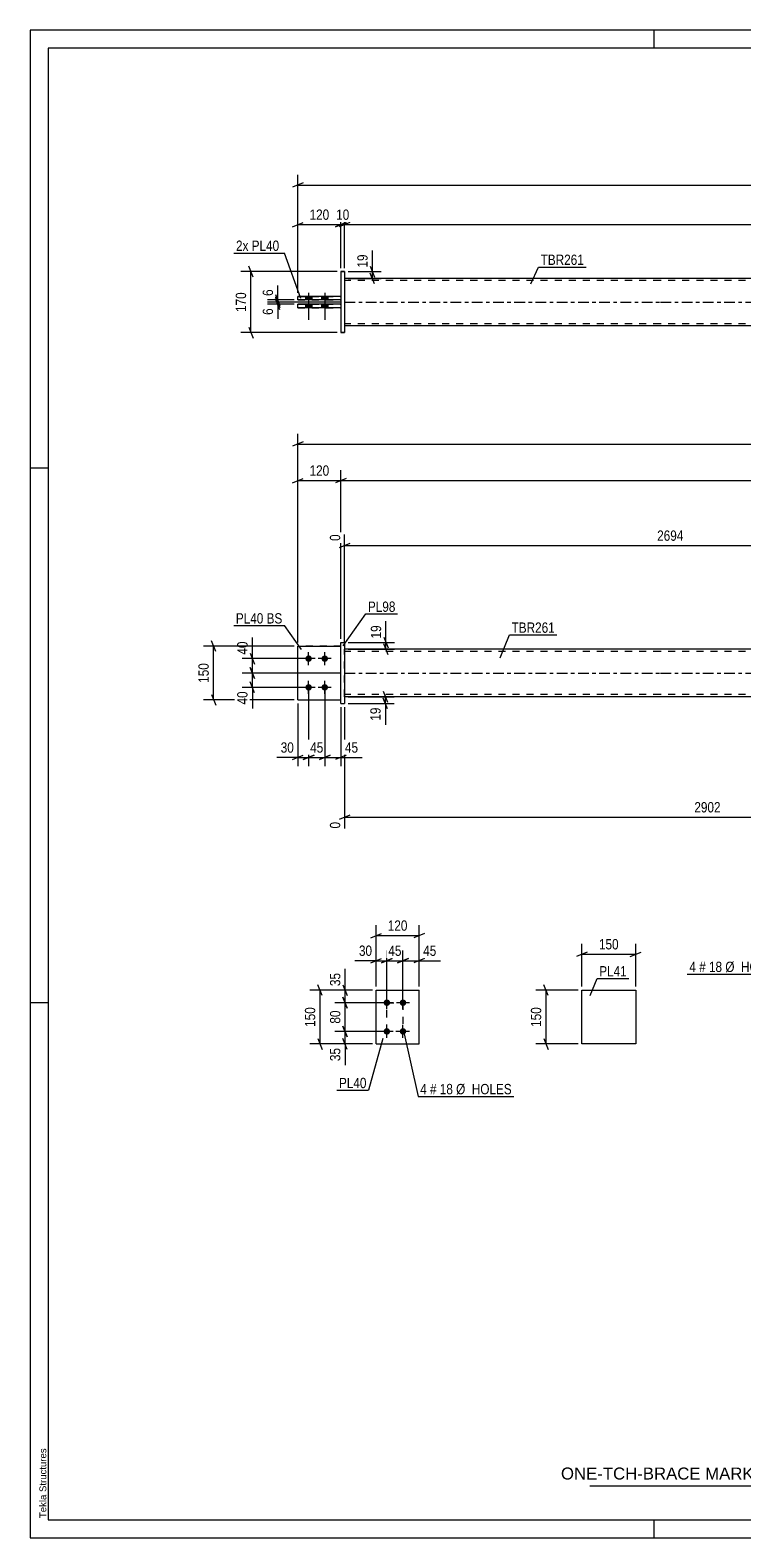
# Model space of a CAD drawing. Header units: millimetres. Extents: x 0 to 594, y 0 to 420.
# Drawn here: x 0 to 199, y 0 to 420 of the extents above; entities that cross this region are included whole.
import ezdxf

# ---------------------------------------------------------------- set-up
doc = ezdxf.new("R2010")
doc.units = ezdxf.units.MM
doc.linetypes.add('DXK_LINE_DOT2', pattern=[3.9198, 1.9599, -1.9599])
doc.linetypes.add('DXK_LINE_DOT3', pattern=[5.9187, 2.979, -0.9799, 0.9799, -0.9799])
doc.styles.add('Arial', font='ARIAL.TTF', dxfattribs={"height": 0.2})
doc.styles.add('Arial Narrow', font='ARIALN.TTF', dxfattribs={"height": 0.2})

# ---------------------------------------------------------------- blocks, each defined once
blk = doc.blocks.new('Unknown-580875009-1129')
at = {"color": 5, "linetype": 'Continuous'}
for p, q in [((594, 420), (0, 420)), ((0, 420), (0, 0)), ((174, 415), (174, 420)), ((589, 415), (5, 415)), ((5, 415), (5, 5)), ((5, 298), (0, 298)), ((5, 149), (0, 149)), ((5, 5), (589, 5)), ((174, 0), (174, 5)), ((0, 0), (594, 0))]:
    blk.add_line(p, q, dxfattribs=at)
at = {"color": 174, "linetype": 'Continuous', "style": 'Arial'}
blk.add_text('Tekla Structures', height=1.9102, rotation=90, dxfattribs=at).set_placement((4.5, 5.5))
blk = doc.blocks.new('Part-580875009-1555 - 1539')
at = {"color": 2, "linetype": 'Continuous'}
for p, q in [((96.45, 137.58), (96.45, 152.58)), ((96.45, 152.58), (108.45, 152.58)), ((108.45, 137.58), (108.45, 152.58)), ((96.45, 137.58), (96.45, 137.58)), ((96.45, 137.58), (108.45, 137.58)), ((108.45, 137.58), (108.45, 137.58))]:
    blk.add_line(p, q, dxfattribs=at)
at = {"color": 7, "linetype": 'DXK_LINE_DOT2'}
for p, q in [((96.45, 152.58), (108.45, 152.58)), ((96.45, 137.58), (96.45, 137.58)), ((96.45, 137.58), (108.45, 137.58)), ((108.45, 137.58), (108.45, 137.58))]:
    blk.add_line(p, q, dxfattribs=at)
blk = doc.blocks.new('Bolt-580875009-1560 - 1539')
at = {"linetype": 'Continuous'}
for points in [[(99.45, 148.18), (99.26, 148.2), (99.09, 148.26), (98.92, 148.35), (98.78, 148.48), (98.67, 148.63), (98.6, 148.8), (98.56, 148.98), (98.56, 149.17), (98.6, 149.36), (98.67, 149.53), (98.78, 149.68), (98.92, 149.81), (99.09, 149.9), (99.26, 149.96), (99.45, 149.98), (99.64, 149.96), (99.82, 149.9), (99.98, 149.81), (100.12, 149.68), (100.23, 149.53), (100.31, 149.36), (100.35, 149.17), (100.35, 148.98), (100.31, 148.8), (100.23, 148.63), (100.12, 148.48), (99.98, 148.35), (99.82, 148.26), (99.64, 148.2)], [(103.95, 148.18), (103.76, 148.2), (103.59, 148.26), (103.42, 148.35), (103.28, 148.48), (103.17, 148.63), (103.1, 148.8), (103.06, 148.98), (103.06, 149.17), (103.1, 149.36), (103.17, 149.53), (103.28, 149.68), (103.42, 149.81), (103.59, 149.9), (103.76, 149.96), (103.95, 149.98), (104.14, 149.96), (104.32, 149.9), (104.48, 149.81), (104.62, 149.68), (104.73, 149.53), (104.81, 149.36), (104.85, 149.17), (104.85, 148.98), (104.81, 148.8), (104.73, 148.63), (104.62, 148.48), (104.48, 148.35), (104.32, 148.26), (104.14, 148.2)], [(99.45, 140.18), (99.26, 140.2), (99.09, 140.26), (98.92, 140.35), (98.78, 140.48), (98.67, 140.63), (98.6, 140.8), (98.56, 140.98), (98.56, 141.17), (98.6, 141.36), (98.67, 141.53), (98.78, 141.68), (98.92, 141.81), (99.09, 141.9), (99.26, 141.96), (99.45, 141.98), (99.64, 141.96), (99.82, 141.9), (99.98, 141.81), (100.12, 141.68), (100.23, 141.53), (100.31, 141.36), (100.35, 141.17), (100.35, 140.98), (100.31, 140.8), (100.23, 140.63), (100.12, 140.48), (99.98, 140.35), (99.82, 140.26), (99.64, 140.2)], [(103.95, 140.18), (103.76, 140.2), (103.59, 140.26), (103.42, 140.35), (103.28, 140.48), (103.17, 140.63), (103.1, 140.8), (103.06, 140.98), (103.06, 141.17), (103.1, 141.36), (103.17, 141.53), (103.28, 141.68), (103.42, 141.81), (103.59, 141.9), (103.76, 141.96), (103.95, 141.98), (104.14, 141.96), (104.32, 141.9), (104.48, 141.81), (104.62, 141.68), (104.73, 141.53), (104.81, 141.36), (104.85, 141.17), (104.85, 140.98), (104.81, 140.8), (104.73, 140.63), (104.62, 140.48), (104.48, 140.35), (104.32, 140.26), (104.14, 140.2)]]:
    blk.add_hatch(color=1, dxfattribs=at).paths.add_polyline_path(points)
at = {"color": 1, "linetype": 'Continuous'}
for p, q in [((101.25, 149.08), (97.65, 149.08)), ((99.45, 147.28), (99.45, 150.88)), ((105.75, 149.08), (102.15, 149.08)), ((103.95, 147.28), (103.95, 150.88)), ((99.45, 139.28), (99.45, 142.88)), ((103.95, 139.28), (103.95, 142.88)), ((101.25, 141.08), (97.65, 141.08)), ((105.75, 141.08), (102.15, 141.08))]:
    blk.add_line(p, q, dxfattribs=at)
blk = doc.blocks.new('Part-580875009-1928 - 1901')
at = {"color": 2, "linetype": 'Continuous'}
for p, q in [((74.64, 233.42), (74.64, 248.42)), ((74.64, 248.42), (86.64, 248.42)), ((74.64, 233.42), (74.64, 233.42)), ((74.64, 233.42), (86.64, 233.42))]:
    blk.add_line(p, q, dxfattribs=at)
at = {"color": 7, "linetype": 'DXK_LINE_DOT2'}
for p, q in [((86.64, 248.42), (74.64, 248.42)), ((86.64, 233.42), (86.64, 248.42)), ((74.64, 233.42), (86.64, 233.42)), ((86.64, 233.42), (86.64, 233.42))]:
    blk.add_line(p, q, dxfattribs=at)
blk = doc.blocks.new('Part-580875009-1912 - 1901')
at = {"linetype": 'Continuous'}
blk.add_hatch(color=2, dxfattribs=at).paths.add_polyline_path([(473.14, 234.32), (472.34, 235.72), (473.94, 235.72)])
at = {"color": 2, "linetype": 'Continuous'}
for p, q in [((175.64, 247.52), (87.64, 247.52)), ((415.04, 247.52), (175.74, 247.52)), ((503.14, 247.52), (415.14, 247.52)), ((473.14, 234.32), (472.34, 235.72)), ((472.34, 235.72), (473.94, 235.72)), ((473.94, 235.72), (473.14, 234.32)), ((175.64, 234.32), (87.64, 234.32)), ((415.04, 234.32), (175.74, 234.32)), ((503.14, 234.32), (415.14, 234.32))]:
    blk.add_line(p, q, dxfattribs=at)
at = {"color": 7, "linetype": 'DXK_LINE_DOT2'}
for p, q in [((87.64, 234.32), (87.64, 247.52)), ((175.64, 246.92), (87.64, 246.92)), ((415.04, 246.92), (175.74, 246.92)), ((273.69, 247.52), (273.69, 246.92)), ((301.59, 247.52), (301.59, 246.92)), ((503.14, 246.92), (415.14, 246.92)), ((503.14, 247.52), (503.14, 234.32)), ((175.64, 234.92), (87.64, 234.92)), ((415.04, 234.92), (175.74, 234.92)), ((289.2, 234.32), (289.2, 234.92)), ((317.09, 234.32), (317.09, 234.92)), ((503.14, 234.92), (415.14, 234.92))]:
    blk.add_line(p, q, dxfattribs=at)
at = {"color": 7, "linetype": 'DXK_LINE_DOT3'}
for p, q in [((87.64, 240.92), (175.64, 240.92)), ((175.74, 240.92), (415.04, 240.92)), ((415.14, 240.92), (503.14, 240.92))]:
    blk.add_line(p, q, dxfattribs=at)
at = {"color": 2, "linetype": 'Continuous'}
blk.add_circle((473.14, 235.22), 1, dxfattribs=at)
blk = doc.blocks.new('Part-580875009-1933 - 1901')
at = {"color": 7, "linetype": 'DXK_LINE_DOT2'}
for p, q in [((74.64, 233.42), (74.64, 248.42)), ((74.64, 248.42), (86.64, 248.42)), ((86.64, 248.42), (74.64, 248.42)), ((86.64, 233.42), (86.64, 248.42)), ((74.64, 233.42), (74.64, 233.42)), ((74.64, 233.42), (86.64, 233.42)), ((74.64, 233.42), (86.64, 233.42)), ((86.64, 233.42), (86.64, 233.42))]:
    blk.add_line(p, q, dxfattribs=at)
blk = doc.blocks.new('Part-580875009-1938 - 1901')
at = {"color": 2, "linetype": 'Continuous'}
for p, q in [((86.64, 249.42), (87.64, 249.42)), ((86.64, 232.42), (86.64, 249.42)), ((87.64, 249.42), (87.64, 249.42)), ((87.64, 249.42), (87.64, 232.42)), ((86.64, 232.42), (87.64, 232.42))]:
    blk.add_line(p, q, dxfattribs=at)
at = {"color": 7, "linetype": 'DXK_LINE_DOT2'}
for p, q in [((86.64, 249.42), (87.64, 249.42)), ((86.64, 232.42), (87.64, 232.42))]:
    blk.add_line(p, q, dxfattribs=at)
blk = doc.blocks.new('Bolt-580875009-1945 - 1901')
at = {"linetype": 'Continuous'}
for points in [[(77.64, 245.82), (77.83, 245.8), (78.01, 245.74), (78.17, 245.65), (78.31, 245.52), (78.42, 245.37), (78.5, 245.2), (78.54, 245.01), (78.54, 244.82), (78.5, 244.64), (78.42, 244.47), (78.31, 244.32), (78.17, 244.19), (78.01, 244.1), (77.83, 244.04), (77.64, 244.02), (77.46, 244.04), (77.28, 244.1), (77.12, 244.19), (76.98, 244.32), (76.86, 244.47), (76.79, 244.64), (76.75, 244.82), (76.75, 245.01), (76.79, 245.2), (76.86, 245.37), (76.98, 245.52), (77.12, 245.65), (77.28, 245.74), (77.46, 245.8)], [(82.14, 245.82), (82.33, 245.8), (82.51, 245.74), (82.67, 245.65), (82.81, 245.52), (82.92, 245.37), (83, 245.2), (83.04, 245.01), (83.04, 244.82), (83, 244.64), (82.92, 244.47), (82.81, 244.32), (82.67, 244.19), (82.51, 244.1), (82.33, 244.04), (82.14, 244.02), (81.96, 244.04), (81.78, 244.1), (81.62, 244.19), (81.48, 244.32), (81.36, 244.47), (81.29, 244.64), (81.25, 244.82), (81.25, 245.01), (81.29, 245.2), (81.36, 245.37), (81.48, 245.52), (81.62, 245.65), (81.78, 245.74), (81.96, 245.8)], [(77.64, 237.82), (77.83, 237.8), (78.01, 237.74), (78.17, 237.65), (78.31, 237.52), (78.42, 237.37), (78.5, 237.2), (78.54, 237.01), (78.54, 236.82), (78.5, 236.64), (78.42, 236.47), (78.31, 236.32), (78.17, 236.19), (78.01, 236.1), (77.83, 236.04), (77.64, 236.02), (77.46, 236.04), (77.28, 236.1), (77.12, 236.19), (76.98, 236.32), (76.86, 236.47), (76.79, 236.64), (76.75, 236.82), (76.75, 237.01), (76.79, 237.2), (76.86, 237.37), (76.98, 237.52), (77.12, 237.65), (77.28, 237.74), (77.46, 237.8)], [(82.14, 237.82), (82.33, 237.8), (82.51, 237.74), (82.67, 237.65), (82.81, 237.52), (82.92, 237.37), (83, 237.2), (83.04, 237.01), (83.04, 236.82), (83, 236.64), (82.92, 236.47), (82.81, 236.32), (82.67, 236.19), (82.51, 236.1), (82.33, 236.04), (82.14, 236.02), (81.96, 236.04), (81.78, 236.1), (81.62, 236.19), (81.48, 236.32), (81.36, 236.47), (81.29, 236.64), (81.25, 236.82), (81.25, 237.01), (81.29, 237.2), (81.36, 237.37), (81.48, 237.52), (81.62, 237.65), (81.78, 237.74), (81.96, 237.8)]]:
    blk.add_hatch(color=1, dxfattribs=at).paths.add_polyline_path(points)
at = {"color": 1, "linetype": 'Continuous'}
for p, q in [((79.44, 244.92), (75.84, 244.92)), ((77.64, 243.12), (77.64, 246.72)), ((83.94, 244.92), (80.34, 244.92)), ((82.14, 243.12), (82.14, 246.72)), ((79.44, 236.92), (75.84, 236.92)), ((77.64, 235.12), (77.64, 238.72)), ((83.94, 236.92), (80.34, 236.92)), ((82.14, 235.12), (82.14, 238.72))]:
    blk.add_line(p, q, dxfattribs=at)
blk = doc.blocks.new('Part-580875009-2347 - 2328')
at = {"color": 2, "linetype": 'Continuous'}
for p, q in [((74.64, 342.63), (74.64, 343.63)), ((86.64, 343.63), (74.64, 343.63)), ((74.64, 342.63), (74.64, 342.63)), ((86.64, 342.63), (74.64, 342.63))]:
    blk.add_line(p, q, dxfattribs=at)
at = {"color": 7, "linetype": 'DXK_LINE_DOT2'}
for p, q in [((74.64, 343.63), (86.64, 343.63)), ((74.64, 342.63), (86.64, 342.63)), ((86.64, 343.63), (86.64, 342.63))]:
    blk.add_line(p, q, dxfattribs=at)
blk = doc.blocks.new('Bolt-580875009-2331 - 2328')
at = {"linetype": 'Continuous'}
for points in [[(76.74, 344.83), (78.54, 344.83), (78.54, 345.83), (76.74, 345.83)], [(76.74, 344.83), (78.54, 344.83), (78.54, 345.83), (76.74, 345.83)], [(81.24, 344.83), (83.04, 344.83), (83.04, 345.83), (81.24, 345.83)], [(81.24, 344.83), (83.04, 344.83), (83.04, 345.83), (81.24, 345.83)], [(76.74, 342.63), (78.54, 342.63), (78.54, 343.63), (76.74, 343.63)], [(76.74, 342.63), (78.54, 342.63), (78.54, 343.63), (76.74, 343.63)], [(81.24, 342.63), (83.04, 342.63), (83.04, 343.63), (81.24, 343.63)], [(81.24, 342.63), (83.04, 342.63), (83.04, 343.63), (81.24, 343.63)]]:
    blk.add_hatch(color=1, dxfattribs=at).paths.add_polyline_path(points)
at = {"color": 1, "linetype": 'Continuous'}
for p, q in [((76.74, 345.83), (76.74, 344.83)), ((76.74, 345.83), (76.74, 344.83)), ((77.64, 346.83), (77.64, 339.33)), ((77.64, 346.83), (77.64, 339.33)), ((78.54, 345.83), (78.54, 344.83)), ((78.54, 345.83), (78.54, 344.83)), ((81.24, 345.83), (81.24, 344.83)), ((81.24, 345.83), (81.24, 344.83)), ((82.14, 346.83), (82.14, 339.33)), ((82.14, 346.83), (82.14, 339.33)), ((83.04, 345.83), (83.04, 344.83)), ((83.04, 345.83), (83.04, 344.83)), ((76.74, 343.63), (76.74, 342.63)), ((76.74, 343.63), (76.74, 342.63)), ((78.54, 343.63), (78.54, 342.63)), ((78.54, 343.63), (78.54, 342.63)), ((81.24, 343.63), (81.24, 342.63)), ((81.24, 343.63), (81.24, 342.63)), ((83.04, 343.63), (83.04, 342.63)), ((83.04, 343.63), (83.04, 342.63))]:
    blk.add_line(p, q, dxfattribs=at)
blk = doc.blocks.new('Part-580875009-2337 - 2328')
at = {"color": 2, "linetype": 'Continuous'}
for p, q in [((86.64, 352.73), (87.64, 352.73)), ((86.64, 352.73), (86.64, 335.73)), ((87.64, 352.73), (87.64, 352.73)), ((87.64, 352.73), (87.64, 335.73)), ((87.64, 335.73), (86.64, 335.73)), ((86.64, 335.73), (86.64, 335.73))]:
    blk.add_line(p, q, dxfattribs=at)
at = {"color": 7, "linetype": 'DXK_LINE_DOT2'}
for p, q in [((87.64, 352.73), (86.64, 352.73)), ((87.64, 352.73), (87.64, 352.73)), ((86.64, 335.73), (87.64, 335.73))]:
    blk.add_line(p, q, dxfattribs=at)
blk = doc.blocks.new('Part-580875009-2342 - 2328')
at = {"color": 2, "linetype": 'Continuous'}
for p, q in [((74.64, 344.83), (74.64, 345.83)), ((86.64, 345.83), (74.64, 345.83)), ((74.64, 344.83), (74.64, 344.83)), ((86.64, 344.83), (74.64, 344.83))]:
    blk.add_line(p, q, dxfattribs=at)
at = {"color": 7, "linetype": 'DXK_LINE_DOT2'}
for p, q in [((74.64, 345.83), (74.64, 345.83)), ((74.64, 345.83), (86.64, 345.83)), ((74.64, 344.83), (86.64, 344.83)), ((86.64, 345.83), (86.64, 344.83))]:
    blk.add_line(p, q, dxfattribs=at)
blk = doc.blocks.new('Part-580875009-2367 - 2328')
at = {"linetype": 'Continuous'}
blk.add_hatch(color=2, dxfattribs=at).paths.add_polyline_path([(473.14, 344.23), (472.34, 345.63), (473.94, 345.63)])
at = {"color": 2, "linetype": 'Continuous'}
for p, q in [((175.64, 350.83), (87.64, 350.83)), ((415.04, 350.83), (175.74, 350.83)), ((503.14, 350.83), (415.14, 350.83)), ((273.69, 344.93), (301.59, 344.93)), ((273.69, 344.93), (273.69, 344.83)), ((289.2, 344.93), (289.2, 344.83)), ((301.59, 344.93), (301.59, 343.53)), ((473.14, 344.23), (472.34, 345.63)), ((472.34, 345.63), (473.94, 345.63)), ((473.94, 345.63), (473.14, 344.23)), ((273.69, 343.63), (273.69, 343.53)), ((273.69, 343.53), (273.69, 343.53)), ((301.59, 343.53), (273.69, 343.53)), ((289.2, 343.53), (289.2, 343.63)), ((175.64, 337.63), (87.64, 337.63)), ((415.04, 337.63), (175.74, 337.63)), ((503.14, 337.63), (415.14, 337.63))]:
    blk.add_line(p, q, dxfattribs=at)
at = {"color": 7, "linetype": 'DXK_LINE_DOT2'}
for p, q in [((87.64, 350.83), (87.64, 337.63)), ((175.64, 350.23), (87.64, 350.23)), ((415.04, 350.23), (175.74, 350.23)), ((503.14, 350.23), (415.14, 350.23)), ((503.14, 337.63), (503.14, 350.83)), ((301.59, 344.93), (273.69, 344.93)), ((273.69, 343.53), (273.69, 344.83)), ((289.2, 344.93), (289.2, 344.93)), ((289.2, 344.93), (289.2, 344.93)), ((289.2, 344.93), (317.09, 344.93)), ((289.2, 344.93), (317.09, 344.93)), ((289.2, 344.83), (289.2, 343.53)), ((317.09, 344.93), (317.09, 343.53)), ((273.69, 343.53), (301.59, 343.53)), ((317.09, 343.53), (289.2, 343.53)), ((289.2, 343.53), (289.2, 343.53)), ((289.2, 343.53), (317.09, 343.53)), ((175.64, 338.23), (87.64, 338.23)), ((415.04, 338.23), (175.74, 338.23)), ((503.14, 338.23), (415.14, 338.23))]:
    blk.add_line(p, q, dxfattribs=at)
at = {"color": 7, "linetype": 'DXK_LINE_DOT3'}
for p, q in [((87.64, 344.23), (175.64, 344.23)), ((175.74, 344.23), (415.04, 344.23)), ((415.14, 344.23), (503.14, 344.23))]:
    blk.add_line(p, q, dxfattribs=at)
at = {"color": 2, "linetype": 'Continuous'}
blk.add_circle((473.14, 345.13), 1, dxfattribs=at)
blk = doc.blocks.new('Part-580875009-1515 - 1499')
at = {"color": 2, "linetype": 'Continuous'}
for p, q in [((153.82, 152.58), (168.82, 152.58)), ((153.82, 137.58), (153.82, 152.58)), ((168.82, 152.58), (168.82, 137.58)), ((168.82, 137.58), (153.82, 137.58))]:
    blk.add_line(p, q, dxfattribs=at)
blk = doc.blocks.new('Rectangle-580875009-1669 - 1539')
at = {"color": 1, "linetype": 'DXK_LINE_DOT2'}
blk.add_lwpolyline([(99.45, 149.08), (103.95, 149.08), (103.95, 141.08), (99.45, 141.08), (99.45, 149.08)], close=True, dxfattribs=at)
blk = doc.blocks.new('StraightDimension-580875009-1579 - 1539')
at = {"color": 7, "linetype": 'Continuous'}
for p, q in [((94.95, 160.18), (97.95, 161.38)), ((96.45, 153.58), (96.45, 163.63)), ((96.45, 160.78), (99.45, 160.78)), ((100.95, 161.38), (97.95, 160.18)), ((99.45, 150.08), (99.45, 163.63))]:
    blk.add_line(p, q, dxfattribs=at)
at = {"color": 0}
blk.add_wipeout([(95.93, 161.53), (95.93, 165.73), (91.07, 165.73), (91.07, 161.53)], dxfattribs=at)
at = {"color": 7, "linetype": 'Continuous'}
blk.add_line((96.45, 160.78), (90.55, 160.78), dxfattribs=at)
blk.add_line((96.45, 160.78), (90.55, 160.78), dxfattribs=at)
at = {"color": 3, "style": 'Arial Narrow'}
blk.add_text('30', height=2.863, dxfattribs=at).set_placement((91.67, 162.13))
blk = doc.blocks.new('StraightDimension-580875009-1656 - 1539')
at = {"color": 7, "linetype": 'Continuous'}
for p, q in [((95.45, 152.58), (84.97, 152.58)), ((87.22, 154.08), (88.42, 151.08)), ((87.82, 149.08), (87.82, 152.58)), ((98.45, 149.08), (84.97, 149.08)), ((88.42, 147.58), (87.22, 150.58))]:
    blk.add_line(p, q, dxfattribs=at)
at = {"color": 0}
blk.add_wipeout([(87.07, 157.96), (82.87, 157.96), (82.87, 153.1), (87.07, 153.1)], dxfattribs=at)
at = {"color": 7, "linetype": 'Continuous'}
blk.add_line((87.82, 152.58), (87.82, 158.48), dxfattribs=at)
blk.add_line((87.82, 152.58), (87.82, 158.48), dxfattribs=at)
at = {"color": 3, "style": 'Arial Narrow'}
blk.add_text('35', height=2.863, rotation=90.0002, dxfattribs=at).set_placement((86.47, 153.7))
blk = doc.blocks.new('StraightDimension-580875009-1592 - 1539')
at = {"color": 7, "linetype": 'Continuous'}
for p, q in [((97.95, 160.18), (100.95, 161.38)), ((99.45, 150.08), (99.45, 163.63)), ((99.45, 160.78), (103.95, 160.78)), ((105.45, 161.38), (102.45, 160.18)), ((103.95, 150.08), (103.95, 163.63))]:
    blk.add_line(p, q, dxfattribs=at)
at = {"color": 0}
blk.add_wipeout([(104.13, 161.53), (104.13, 165.73), (99.27, 165.73), (99.27, 161.53)], dxfattribs=at)
at = {"color": 3, "style": 'Arial Narrow'}
blk.add_text('45', height=2.863, dxfattribs=at).set_placement((99.87, 162.13))
blk = doc.blocks.new('StraightDimension-580875009-1562 - 1539')
at = {"color": 7, "linetype": 'Continuous'}
for p, q in [((94.95, 167.18), (97.95, 168.38)), ((96.45, 153.58), (96.45, 170.63)), ((109.95, 168.38), (106.95, 167.18)), ((108.45, 153.58), (108.45, 170.63)), ((96.45, 167.78), (108.45, 167.78))]:
    blk.add_line(p, q, dxfattribs=at)
at = {"color": 0}
blk.add_wipeout([(105.79, 168.53), (105.79, 172.73), (99.11, 172.73), (99.11, 168.53)], dxfattribs=at)
at = {"color": 3, "style": 'Arial Narrow'}
blk.add_text('120', height=2.863, dxfattribs=at).set_placement((99.71, 169.13))
blk = doc.blocks.new('StraightDimension-580875009-1602 - 1539')
at = {"color": 7, "linetype": 'Continuous'}
for p, q in [((102.45, 160.18), (105.45, 161.38)), ((103.95, 150.08), (103.95, 163.63)), ((103.95, 160.78), (108.45, 160.78)), ((109.95, 161.38), (106.95, 160.18)), ((108.45, 153.58), (108.45, 163.63))]:
    blk.add_line(p, q, dxfattribs=at)
at = {"color": 0}
blk.add_wipeout([(113.83, 161.53), (113.83, 165.73), (108.98, 165.73), (108.98, 161.53)], dxfattribs=at)
at = {"color": 7, "linetype": 'Continuous'}
blk.add_line((108.45, 160.78), (114.36, 160.78), dxfattribs=at)
blk.add_line((108.45, 160.78), (114.36, 160.78), dxfattribs=at)
at = {"color": 3, "style": 'Arial Narrow'}
blk.add_text('45', height=2.863, dxfattribs=at).set_placement((109.58, 162.13))
blk = doc.blocks.new('StraightDimension-580875009-1616 - 1539')
at = {"color": 7, "linetype": 'Continuous'}
for p, q in [((95.45, 152.58), (77.97, 152.58)), ((81.42, 151.08), (80.22, 154.08)), ((80.82, 137.58), (80.82, 152.58)), ((80.22, 139.08), (81.42, 136.08)), ((95.45, 137.58), (77.97, 137.58))]:
    blk.add_line(p, q, dxfattribs=at)
at = {"color": 0}
blk.add_wipeout([(80.07, 148.42), (75.87, 148.42), (75.87, 141.74), (80.07, 141.74)], dxfattribs=at)
at = {"color": 3, "style": 'Arial Narrow'}
blk.add_text('150', height=2.863, rotation=90.0002, dxfattribs=at).set_placement((79.47, 142.34))
blk = doc.blocks.new('StraightDimension-580875009-1633 - 1539')
at = {"color": 7, "linetype": 'Continuous'}
for p, q in [((98.45, 141.08), (84.97, 141.08)), ((87.22, 142.58), (88.42, 139.58)), ((88.42, 136.08), (87.22, 139.08)), ((87.82, 137.58), (87.82, 141.08)), ((95.45, 137.58), (84.97, 137.58))]:
    blk.add_line(p, q, dxfattribs=at)
at = {"color": 0}
blk.add_wipeout([(87.07, 137.05), (82.87, 137.05), (82.87, 132.2), (87.07, 132.2)], dxfattribs=at)
at = {"color": 7, "linetype": 'Continuous'}
blk.add_line((87.82, 137.58), (87.82, 131.67), dxfattribs=at)
blk.add_line((87.82, 137.58), (87.82, 131.67), dxfattribs=at)
at = {"color": 3, "style": 'Arial Narrow'}
blk.add_text('35', height=2.863, rotation=90.0002, dxfattribs=at).set_placement((86.47, 132.8))
blk = doc.blocks.new('StraightDimension-580875009-1646 - 1539')
at = {"color": 7, "linetype": 'Continuous'}
for p, q in [((98.45, 149.08), (84.97, 149.08)), ((87.22, 150.58), (88.42, 147.58)), ((87.82, 141.08), (87.82, 149.08)), ((98.45, 141.08), (84.97, 141.08)), ((88.42, 139.58), (87.22, 142.58))]:
    blk.add_line(p, q, dxfattribs=at)
at = {"color": 0}
blk.add_wipeout([(87.07, 147.51), (82.87, 147.51), (82.87, 142.65), (87.07, 142.65)], dxfattribs=at)
at = {"color": 3, "style": 'Arial Narrow'}
blk.add_text('80', height=2.863, rotation=90.0002, dxfattribs=at).set_placement((86.47, 143.25))
blk = doc.blocks.new('StraightDimension-580875009-1978 - 1901')
at = {"color": 7, "linetype": 'Continuous'}
for p, q in [((73.14, 293.93), (76.14, 295.13)), ((74.64, 249.42), (74.64, 297.38)), ((74.64, 294.53), (86.64, 294.53)), ((88.14, 295.13), (85.14, 293.93)), ((86.64, 250.42), (86.64, 297.38))]:
    blk.add_line(p, q, dxfattribs=at)
at = {"color": 0}
blk.add_wipeout([(83.99, 295.28), (83.99, 299.48), (77.3, 299.48), (77.3, 295.28)], dxfattribs=at)
at = {"color": 3, "style": 'Arial Narrow'}
blk.add_text('120', height=2.863, dxfattribs=at).set_placement((77.9, 295.88))
blk = doc.blocks.new('StraightDimension-580875009-2125 - 1901')
at = {"color": 7, "linetype": 'Continuous'}
for p, q in [((88.64, 249.42), (101.6, 249.42)), ((98.6, 250.92), (99.8, 247.92)), ((99.8, 246.02), (98.6, 249.02)), ((99.2, 247.52), (99.2, 249.42)), ((88.64, 247.52), (101.6, 247.52))]:
    blk.add_line(p, q, dxfattribs=at)
at = {"color": 0}
blk.add_wipeout([(98.45, 254.8), (94.25, 254.8), (94.25, 249.94), (98.45, 249.94)], dxfattribs=at)
at = {"color": 7, "linetype": 'Continuous'}
blk.add_line((99.2, 249.42), (99.2, 255.32), dxfattribs=at)
blk.add_line((99.2, 249.42), (99.2, 255.32), dxfattribs=at)
at = {"color": 3, "style": 'Arial Narrow'}
blk.add_text('19', height=2.863, rotation=90.0002, dxfattribs=at).set_placement((97.85, 250.54))
blk = doc.blocks.new('StraightDimension-580875009-2098 - 1901')
at = {"color": 7, "linetype": 'Continuous'}
for p, q in [((76.64, 244.92), (59.1, 244.92)), ((61.35, 246.42), (62.55, 243.42)), ((61.95, 240.92), (61.95, 244.92)), ((86.64, 240.92), (59.1, 240.92)), ((62.55, 239.42), (61.35, 242.42))]:
    blk.add_line(p, q, dxfattribs=at)
at = {"color": 0}
blk.add_wipeout([(61.2, 250.3), (57, 250.3), (57, 245.44), (61.2, 245.44)], dxfattribs=at)
at = {"color": 7, "linetype": 'Continuous'}
blk.add_line((61.95, 244.92), (61.95, 250.82), dxfattribs=at)
blk.add_line((61.95, 244.92), (61.95, 250.82), dxfattribs=at)
at = {"color": 3, "style": 'Arial Narrow'}
blk.add_text('40', height=2.863, rotation=90.0002, dxfattribs=at).set_placement((60.6, 246.04))
blk = doc.blocks.new('StraightDimension-580875009-1973 - 1901')
at = {"color": 7, "linetype": 'Continuous'}
for p, q in [((88.14, 295.13), (85.14, 293.93)), ((86.64, 250.42), (86.64, 297.38)), ((86.64, 294.53), (503.14, 294.53)), ((501.64, 293.93), (504.64, 295.13)), ((503.14, 249.42), (503.14, 297.38))]:
    blk.add_line(p, q, dxfattribs=at)
at = {"color": 0}
blk.add_wipeout([(299.15, 295.28), (299.15, 299.48), (290.64, 299.48), (290.64, 295.28)], dxfattribs=at)
at = {"color": 3, "style": 'Arial Narrow'}
blk.add_text('5739', height=2.863, dxfattribs=at).set_placement((291.24, 295.88))
blk = doc.blocks.new('StraightDimension-580875009-2041 - 1901')
at = {"color": 7, "linetype": 'Continuous'}
for p, q in [((73.64, 248.42), (48.29, 248.42)), ((51.74, 246.92), (50.54, 249.92)), ((51.14, 233.42), (51.14, 248.42)), ((73.64, 233.42), (48.29, 233.42)), ((50.54, 234.92), (51.74, 231.92))]:
    blk.add_line(p, q, dxfattribs=at)
at = {"color": 0}
blk.add_wipeout([(50.39, 244.26), (46.19, 244.26), (46.19, 237.58), (50.39, 237.58)], dxfattribs=at)
at = {"color": 3, "style": 'Arial Narrow'}
blk.add_text('150', height=2.863, rotation=90.0002, dxfattribs=at).set_placement((49.79, 238.18))
blk = doc.blocks.new('StraightDimension-580875009-2111 - 1901')
at = {"color": 7, "linetype": 'Continuous'}
for p, q in [((86.64, 240.92), (59.1, 240.92)), ((61.35, 242.42), (62.55, 239.42)), ((61.95, 236.92), (61.95, 240.92)), ((76.64, 236.92), (59.1, 236.92)), ((62.55, 235.42), (61.35, 238.42))]:
    blk.add_line(p, q, dxfattribs=at)
at = {"color": 0}
blk.add_wipeout([(61.2, 236.39), (57, 236.39), (57, 231.54), (61.2, 231.54)], dxfattribs=at)
at = {"color": 7, "linetype": 'Continuous'}
blk.add_line((61.95, 236.92), (61.95, 231.01), dxfattribs=at)
blk.add_line((61.95, 236.92), (61.95, 231.01), dxfattribs=at)
at = {"color": 3, "style": 'Arial Narrow'}
blk.add_text('40', height=2.863, rotation=90.0002, dxfattribs=at).set_placement((60.6, 232.14))
blk = doc.blocks.new('StraightDimension-580875009-2134 - 1901')
at = {"color": 7, "linetype": 'Continuous'}
for p, q in [((98.45, 235.82), (99.65, 232.82)), ((88.64, 234.32), (101.45, 234.32)), ((88.64, 232.42), (101.45, 232.42)), ((99.65, 230.92), (98.45, 233.92)), ((99.05, 232.42), (99.05, 234.32))]:
    blk.add_line(p, q, dxfattribs=at)
at = {"color": 0}
blk.add_wipeout([(98.3, 231.89), (94.1, 231.89), (94.1, 227.04), (98.3, 227.04)], dxfattribs=at)
at = {"color": 7, "linetype": 'Continuous'}
blk.add_line((99.05, 232.42), (99.05, 226.51), dxfattribs=at)
blk.add_line((99.05, 232.42), (99.05, 226.51), dxfattribs=at)
at = {"color": 3, "style": 'Arial Narrow'}
blk.add_text('19', height=2.863, rotation=90.0002, dxfattribs=at).set_placement((97.7, 227.64))
blk = doc.blocks.new('StraightDimension-580875009-2143 - 1901')
at = {"color": 7, "linetype": 'Continuous'}
for p, q in [((87.64, 231.42), (87.64, 197.61)), ((290.03, 233.32), (290.03, 192.13)), ((89.14, 201.34), (86.14, 200.14)), ((87.64, 200.74), (290.03, 200.74)), ((288.53, 200.14), (291.53, 201.34))]:
    blk.add_line(p, q, dxfattribs=at)
at = {"color": 0}
blk.add_wipeout([(193.09, 201.49), (193.09, 205.69), (184.58, 205.69), (184.58, 201.49)], dxfattribs=at)
at = {"color": 0, "linetype": 'Continuous'}
for points in [[(87.04, 200.04), (82.84, 200.04), (82.84, 197.01), (87.04, 197.01)], [(289.43, 200.04), (285.23, 200.04), (285.23, 191.53), (289.43, 191.53)]]:
    blk.add_wipeout(points, dxfattribs=at)
at = {"color": 3, "style": 'Arial Narrow'}
blk.add_text('2902', height=2.863, dxfattribs=at).set_placement((185.18, 202.09))
at = {"color": 3, "linetype": 'Continuous', "style": 'Arial Narrow'}
for s, height, p in [('0', 2.86, (86.44, 197.61)), ('2902', 2.863, (288.83, 192.13))]:
    blk.add_text(s, height=height, rotation=90.0002, dxfattribs=at).set_placement(p)
blk = doc.blocks.new('StraightDimension-580875009-2196 - 1901')
at = {"color": 7, "linetype": 'Continuous'}
for p, q in [((77.64, 235.92), (77.64, 214.99)), ((74.64, 232.42), (74.64, 214.99)), ((73.14, 216.79), (76.14, 217.99)), ((74.64, 217.39), (77.64, 217.39)), ((79.14, 217.99), (76.14, 216.79))]:
    blk.add_line(p, q, dxfattribs=at)
at = {"color": 0}
blk.add_wipeout([(74.12, 218.14), (74.12, 222.34), (69.26, 222.34), (69.26, 218.14)], dxfattribs=at)
at = {"color": 7, "linetype": 'Continuous'}
blk.add_line((74.64, 217.39), (68.74, 217.39), dxfattribs=at)
blk.add_line((74.64, 217.39), (68.74, 217.39), dxfattribs=at)
at = {"color": 3, "style": 'Arial Narrow'}
blk.add_text('30', height=2.863, dxfattribs=at).set_placement((69.86, 218.74))
blk = doc.blocks.new('StraightDimension-580875009-2206 - 1901')
at = {"color": 7, "linetype": 'Continuous'}
for p, q in [((77.64, 235.92), (77.64, 214.99)), ((82.14, 235.92), (82.14, 214.99)), ((76.14, 216.79), (79.14, 217.99)), ((77.64, 217.39), (82.14, 217.39)), ((83.64, 217.99), (80.64, 216.79))]:
    blk.add_line(p, q, dxfattribs=at)
at = {"color": 0}
blk.add_wipeout([(82.32, 218.14), (82.32, 222.34), (77.47, 222.34), (77.47, 218.14)], dxfattribs=at)
at = {"color": 3, "style": 'Arial Narrow'}
blk.add_text('45', height=2.863, dxfattribs=at).set_placement((78.07, 218.74))
blk = doc.blocks.new('StraightDimension-580875009-2213 - 1901')
at = {"color": 7, "linetype": 'Continuous'}
for p, q in [((82.14, 235.92), (82.14, 214.99)), ((86.64, 231.42), (86.64, 214.99)), ((80.64, 216.79), (83.64, 217.99)), ((82.14, 217.39), (86.64, 217.39)), ((88.14, 217.99), (85.14, 216.79))]:
    blk.add_line(p, q, dxfattribs=at)
at = {"color": 0}
blk.add_wipeout([(92.03, 218.14), (92.03, 222.34), (87.17, 222.34), (87.17, 218.14)], dxfattribs=at)
at = {"color": 7, "linetype": 'Continuous'}
blk.add_line((86.64, 217.39), (92.55, 217.39), dxfattribs=at)
blk.add_line((86.64, 217.39), (92.55, 217.39), dxfattribs=at)
at = {"color": 3, "style": 'Arial Narrow'}
blk.add_text('45', height=2.863, dxfattribs=at).set_placement((87.77, 218.74))
blk = doc.blocks.new('StraightDimension-580875009-2273 - 1901')
at = {"color": 7, "linetype": 'Continuous'}
for p, q in [((269.3, 257.96), (269.3, 285.02)), ((87.64, 248.52), (87.64, 279.54)), ((89.14, 277.01), (86.14, 275.81)), ((87.64, 276.41), (269.3, 276.41)), ((267.8, 275.81), (270.8, 277.01))]:
    blk.add_line(p, q, dxfattribs=at)
at = {"color": 0, "linetype": 'Continuous'}
for points in [[(268.7, 285.62), (264.5, 285.62), (264.5, 277.11), (268.7, 277.11)], [(87.04, 280.14), (82.84, 280.14), (82.84, 277.11), (87.04, 277.11)]]:
    blk.add_wipeout(points, dxfattribs=at)
at = {"color": 0}
blk.add_wipeout([(182.73, 277.16), (182.73, 281.36), (174.21, 281.36), (174.21, 277.16)], dxfattribs=at)
at = {"color": 3, "linetype": 'Continuous', "style": 'Arial Narrow'}
for s, height, p in [('2694', 2.863, (268.1, 277.71)), ('0', 2.86, (86.44, 277.71))]:
    blk.add_text(s, height=height, rotation=90.0002, dxfattribs=at).set_placement(p)
at = {"color": 3, "style": 'Arial Narrow'}
blk.add_text('2694', height=2.863, dxfattribs=at).set_placement((174.81, 277.76))
blk = doc.blocks.new('StraightDimension-580875009-2284 - 1901')
at = {"color": 7, "linetype": 'Continuous'}
for p, q in [((74.64, 249.42), (74.64, 307.55)), ((516.14, 249.42), (516.14, 307.55)), ((76.14, 305.3), (73.14, 304.1)), ((74.64, 304.7), (516.14, 304.7)), ((514.64, 304.1), (517.64, 305.3))]:
    blk.add_line(p, q, dxfattribs=at)
at = {"color": 0}
blk.add_wipeout([(299.65, 305.45), (299.65, 309.65), (291.14, 309.65), (291.14, 305.45)], dxfattribs=at)
at = {"color": 3, "style": 'Arial Narrow'}
blk.add_text('5989', height=2.863, dxfattribs=at).set_placement((291.74, 306.05))
blk = doc.blocks.new('StraightDimension-580875009-2483 - 2328')
at = {"color": 7, "linetype": 'Continuous'}
for p, q in [((73.14, 365.22), (76.14, 366.42)), ((74.64, 346.83), (74.64, 368.67)), ((74.64, 365.82), (86.64, 365.82)), ((88.14, 366.42), (85.14, 365.22)), ((86.64, 353.73), (86.64, 368.67))]:
    blk.add_line(p, q, dxfattribs=at)
at = {"color": 0}
blk.add_wipeout([(83.99, 366.57), (83.99, 370.77), (77.3, 370.77), (77.3, 366.57)], dxfattribs=at)
at = {"color": 3, "style": 'Arial Narrow'}
blk.add_text('120', height=2.863, dxfattribs=at).set_placement((77.9, 367.17))
blk = doc.blocks.new('StraightDimension-580875009-2524 - 2328')
at = {"color": 7, "linetype": 'Continuous'}
for p, q in [((62.15, 351.23), (60.95, 354.23)), ((85.64, 352.73), (58.7, 352.73)), ((61.55, 335.73), (61.55, 352.73)), ((60.95, 337.23), (62.15, 334.23)), ((85.64, 335.73), (58.7, 335.73))]:
    blk.add_line(p, q, dxfattribs=at)
at = {"color": 0}
blk.add_wipeout([(60.8, 347.57), (56.6, 347.57), (56.6, 340.89), (60.8, 340.89)], dxfattribs=at)
at = {"color": 3, "style": 'Arial Narrow'}
blk.add_text('170', height=2.863, rotation=90.0002, dxfattribs=at).set_placement((60.2, 341.49))
blk = doc.blocks.new('StraightDimension-580875009-2406 - 2328')
at = {"color": 7, "linetype": 'Continuous'}
for p, q in [((68.45, 345.73), (69.65, 342.73)), ((69.65, 342.13), (68.45, 345.13)), ((86.64, 344.23), (66.2, 344.23)), ((73.64, 343.63), (66.2, 343.63)), ((69.05, 343.63), (69.05, 344.23))]:
    blk.add_line(p, q, dxfattribs=at)
at = {"color": 0}
blk.add_wipeout([(68.3, 343.11), (64.1, 343.11), (64.1, 340.08), (68.3, 340.08)], dxfattribs=at)
at = {"color": 7, "linetype": 'Continuous'}
blk.add_line((69.05, 343.63), (69.05, 339.55), dxfattribs=at)
blk.add_line((69.05, 343.63), (69.05, 339.55), dxfattribs=at)
at = {"color": 3, "style": 'Arial Narrow'}
blk.add_text('6', height=2.86, rotation=90.0002, dxfattribs=at).set_placement((67.7, 340.68))
blk = doc.blocks.new('StraightDimension-580875009-2379 - 2328')
at = {"color": 7, "linetype": 'Continuous'}
for p, q in [((94.82, 354.23), (96.02, 351.23)), ((88.64, 352.73), (97.82, 352.73)), ((88.64, 350.83), (97.82, 350.83)), ((96.02, 349.33), (94.82, 352.33)), ((95.42, 350.83), (95.42, 352.73))]:
    blk.add_line(p, q, dxfattribs=at)
at = {"color": 0}
blk.add_wipeout([(94.67, 358.11), (90.47, 358.11), (90.47, 353.26), (94.67, 353.26)], dxfattribs=at)
at = {"color": 7, "linetype": 'Continuous'}
blk.add_line((95.42, 352.73), (95.42, 358.64), dxfattribs=at)
blk.add_line((95.42, 352.73), (95.42, 358.64), dxfattribs=at)
at = {"color": 3, "style": 'Arial Narrow'}
blk.add_text('19', height=2.863, rotation=90.0002, dxfattribs=at).set_placement((94.07, 353.86))
blk = doc.blocks.new('StraightDimension-580875009-2390 - 2328')
at = {"color": 7, "linetype": 'Continuous'}
for p, q in [((73.64, 344.83), (66.2, 344.83)), ((68.45, 346.33), (69.65, 343.33)), ((69.65, 342.73), (68.45, 345.73)), ((69.05, 344.23), (69.05, 344.83)), ((86.64, 344.23), (66.2, 344.23))]:
    blk.add_line(p, q, dxfattribs=at)
at = {"color": 0}
blk.add_wipeout([(68.3, 348.38), (64.1, 348.38), (64.1, 345.36), (68.3, 345.36)], dxfattribs=at)
at = {"color": 7, "linetype": 'Continuous'}
blk.add_line((69.05, 344.83), (69.05, 348.91), dxfattribs=at)
blk.add_line((69.05, 344.83), (69.05, 348.91), dxfattribs=at)
at = {"color": 3, "style": 'Arial Narrow'}
blk.add_text('6', height=2.86, rotation=90.0002, dxfattribs=at).set_placement((67.7, 345.96))
blk = doc.blocks.new('StraightDimension-580875009-2473 - 2328')
at = {"color": 7, "linetype": 'Continuous'}
for p, q in [((89.14, 366.42), (86.14, 365.22)), ((87.64, 353.73), (87.64, 368.67)), ((87.64, 365.82), (503.14, 365.82)), ((501.64, 365.22), (504.64, 366.42)), ((503.14, 352.73), (503.14, 368.67))]:
    blk.add_line(p, q, dxfattribs=at)
at = {"color": 0}
blk.add_wipeout([(299.65, 366.57), (299.65, 370.77), (291.14, 370.77), (291.14, 366.57)], dxfattribs=at)
at = {"color": 3, "style": 'Arial Narrow'}
blk.add_text('5729', height=2.863, dxfattribs=at).set_placement((291.74, 367.17))
blk = doc.blocks.new('StraightDimension-580875009-2493 - 2328')
at = {"color": 7, "linetype": 'Continuous'}
for p, q in [((85.14, 365.22), (88.14, 366.42)), ((89.14, 366.42), (86.14, 365.22)), ((86.64, 353.73), (86.64, 368.67)), ((86.64, 365.82), (87.64, 365.82)), ((87.64, 353.73), (87.64, 368.67))]:
    blk.add_line(p, q, dxfattribs=at)
at = {"color": 0}
blk.add_wipeout([(89.57, 366.57), (89.57, 370.77), (84.72, 370.77), (84.72, 366.57)], dxfattribs=at)
at = {"color": 3, "style": 'Arial Narrow'}
blk.add_text('10', height=2.863, dxfattribs=at).set_placement((85.32, 367.17))
blk = doc.blocks.new('StraightDimension-580875009-2504 - 2328')
at = {"color": 7, "linetype": 'Continuous'}
for p, q in [((74.64, 346.83), (74.64, 379.68)), ((516.14, 346.83), (516.14, 379.68)), ((76.14, 377.43), (73.14, 376.23)), ((74.64, 376.83), (516.14, 376.83)), ((514.64, 376.23), (517.64, 377.43))]:
    blk.add_line(p, q, dxfattribs=at)
at = {"color": 0}
blk.add_wipeout([(299.65, 377.58), (299.65, 381.78), (291.14, 381.78), (291.14, 377.58)], dxfattribs=at)
at = {"color": 3, "style": 'Arial Narrow'}
blk.add_text('5989', height=2.863, dxfattribs=at).set_placement((291.74, 378.18))
blk = doc.blocks.new('StraightDimension-580875009-1517 - 1499')
at = {"color": 7, "linetype": 'Continuous'}
for p, q in [((152.82, 152.58), (140.97, 152.58)), ((144.42, 151.08), (143.22, 154.08)), ((143.82, 137.58), (143.82, 152.58)), ((143.22, 139.08), (144.42, 136.08)), ((152.82, 137.58), (140.97, 137.58))]:
    blk.add_line(p, q, dxfattribs=at)
at = {"color": 0}
blk.add_wipeout([(143.07, 148.42), (138.87, 148.42), (138.87, 141.74), (143.07, 141.74)], dxfattribs=at)
at = {"color": 3, "style": 'Arial Narrow'}
blk.add_text('150', height=2.863, rotation=90.0002, dxfattribs=at).set_placement((142.47, 142.34))
blk = doc.blocks.new('StraightDimension-580875009-1526 - 1499')
at = {"color": 7, "linetype": 'Continuous'}
for p, q in [((153.82, 153.58), (153.82, 165.43)), ((168.82, 153.58), (168.82, 165.43)), ((155.32, 163.18), (152.32, 161.98)), ((153.82, 162.58), (168.82, 162.58)), ((167.32, 161.98), (170.32, 163.18))]:
    blk.add_line(p, q, dxfattribs=at)
at = {"color": 0}
blk.add_wipeout([(164.66, 163.33), (164.66, 167.53), (157.98, 167.53), (157.98, 163.33)], dxfattribs=at)
at = {"color": 3, "style": 'Arial Narrow'}
blk.add_text('150', height=2.863, dxfattribs=at).set_placement((158.58, 163.93))
blk = doc.blocks.new('Unknown-580875009-4432')
at = {"color": 7, "linetype": 'Continuous'}
blk.add_line((156, 14.5), (226, 14.5), dxfattribs=at)
at = {"color": 7, "style": 'Arial'}
blk.add_text('ONE-TCH-BRACE MARKED AS TBR261', height=3.3428, dxfattribs=at).set_placement((147.99, 16.25))
blk = doc.blocks.new('Mark-580875009-1251 - 1220')
at = {"color": 0}
blk.add_wipeout([(185.62, 157.64), (185.62, 160.64), (183.79, 160.64), (183.79, 157.64)], dxfattribs=at)
blk.add_wipeout([(185.62, 157.64), (185.62, 160.64), (183.79, 160.64), (183.79, 157.64)], dxfattribs=at)
blk.add_wipeout([(188.35, 157.64), (188.35, 160.64), (186.52, 160.64), (186.52, 157.64)], dxfattribs=at)
blk.add_wipeout([(188.35, 157.64), (188.35, 160.64), (186.52, 160.64), (186.52, 157.64)], dxfattribs=at)
at = {"color": 3, "style": 'Arial Narrow'}
blk.add_text('4', height=2.86, dxfattribs=at).set_placement((183.79, 157.64))
at = {"color": 0}
blk.add_wipeout([(192.91, 157.64), (192.91, 160.64), (189.25, 160.64), (189.25, 157.64)], dxfattribs=at)
blk.add_wipeout([(192.91, 157.64), (192.91, 160.64), (189.25, 160.64), (189.25, 157.64)], dxfattribs=at)
at = {"color": 3, "style": 'Arial Narrow'}
blk.add_text('#', height=2.86, dxfattribs=at).set_placement((186.52, 157.64))
at = {"color": 0}
blk.add_wipeout([(209.33, 157.64), (209.33, 160.64), (193.81, 160.64), (193.81, 157.64)], dxfattribs=at)
blk.add_wipeout([(209.33, 157.64), (209.33, 160.64), (193.81, 160.64), (193.81, 157.64)], dxfattribs=at)
at = {"color": 7, "linetype": 'Continuous'}
for p in [(183.19, 157.04), (213.87, 149.08)]:
    blk.add_line(p, (209.93, 157.04), dxfattribs=at)
at = {"color": 3, "style": 'Arial Narrow'}
for s, p in [('18', (189.25, 157.64)), ('Ø  HOLES', (193.81, 157.64))]:
    blk.add_text(s, height=2.863, dxfattribs=at).set_placement(p)
blk = doc.blocks.new('Mark-580875009-1551 - 1539')
at = {"color": 0}
blk.add_wipeout([(93.77, 125.28), (93.77, 128.28), (86.1, 128.28), (86.1, 125.28)], dxfattribs=at)
blk.add_wipeout([(93.77, 125.28), (93.77, 128.28), (86.1, 128.28), (86.1, 125.28)], dxfattribs=at)
at = {"color": 30, "linetype": 'Continuous'}
for p in [(98.29, 139.08), (85.5, 124.68)]:
    blk.add_line(p, (94.37, 124.68), dxfattribs=at)
at = {"color": 3, "style": 'Arial Narrow'}
blk.add_text('PL40', height=2.863, dxfattribs=at).set_placement((86.1, 125.28))
blk = doc.blocks.new('Mark-580875009-1556 - 1539')
at = {"color": 0}
blk.add_wipeout([(110.58, 123.58), (110.58, 126.58), (108.75, 126.58), (108.75, 123.58)], dxfattribs=at)
blk.add_wipeout([(110.58, 123.58), (110.58, 126.58), (108.75, 126.58), (108.75, 123.58)], dxfattribs=at)
at = {"color": 7, "linetype": 'Continuous'}
blk.add_line((104.07, 141.23), (108.15, 122.98), dxfattribs=at)
at = {"color": 0}
blk.add_wipeout([(113.31, 123.58), (113.31, 126.58), (111.48, 126.58), (111.48, 123.58)], dxfattribs=at)
blk.add_wipeout([(113.31, 123.58), (113.31, 126.58), (111.48, 126.58), (111.48, 123.58)], dxfattribs=at)
at = {"color": 3, "style": 'Arial Narrow'}
blk.add_text('4', height=2.86, dxfattribs=at).set_placement((108.75, 123.58))
at = {"color": 0}
blk.add_wipeout([(117.86, 123.58), (117.86, 126.58), (114.21, 126.58), (114.21, 123.58)], dxfattribs=at)
blk.add_wipeout([(117.86, 123.58), (117.86, 126.58), (114.21, 126.58), (114.21, 123.58)], dxfattribs=at)
at = {"color": 3, "style": 'Arial Narrow'}
blk.add_text('#', height=2.86, dxfattribs=at).set_placement((111.48, 123.58))
at = {"color": 0}
blk.add_wipeout([(134.29, 123.58), (134.29, 126.58), (118.76, 126.58), (118.76, 123.58)], dxfattribs=at)
blk.add_wipeout([(134.29, 123.58), (134.29, 126.58), (118.76, 126.58), (118.76, 123.58)], dxfattribs=at)
at = {"color": 7, "linetype": 'Continuous'}
blk.add_line((108.15, 122.98), (134.89, 122.98), dxfattribs=at)
at = {"color": 3, "style": 'Arial Narrow'}
for s, p in [('18', (114.21, 123.58)), ('Ø  HOLES', (118.76, 123.58))]:
    blk.add_text(s, height=2.863, dxfattribs=at).set_placement(p)
blk = doc.blocks.new('Mark-580875009-1908 - 1901')
at = {"color": 0}
blk.add_wipeout([(146.28, 252.13), (146.28, 255.13), (134.22, 255.13), (134.22, 252.13)], dxfattribs=at)
blk.add_wipeout([(146.28, 252.13), (146.28, 255.13), (134.22, 255.13), (134.22, 252.13)], dxfattribs=at)
at = {"color": 30, "linetype": 'Continuous'}
for p, q in [((131.02, 245.18), (133.62, 251.53)), ((133.62, 251.53), (146.88, 251.53))]:
    blk.add_line(p, q, dxfattribs=at)
at = {"color": 3, "style": 'Arial Narrow'}
blk.add_text('TBR261', height=2.863, dxfattribs=at).set_placement((134.22, 252.13))
blk = doc.blocks.new('Mark-580875009-1934 - 1901')
at = {"color": 0}
blk.add_wipeout([(101.85, 257.96), (101.85, 260.96), (94.17, 260.96), (94.17, 257.96)], dxfattribs=at)
blk.add_wipeout([(101.85, 257.96), (101.85, 260.96), (94.17, 260.96), (94.17, 257.96)], dxfattribs=at)
at = {"color": 30, "linetype": 'Continuous'}
for p, q in [((87.28, 248.5), (93.57, 257.36)), ((93.57, 257.36), (102.45, 257.36))]:
    blk.add_line(p, q, dxfattribs=at)
at = {"color": 3, "style": 'Arial Narrow'}
blk.add_text('PL98', height=2.863, dxfattribs=at).set_placement((94.17, 257.96))
blk = doc.blocks.new('MarkSet-580875009-2313 - 1901')
at = {"color": 0}
blk.add_wipeout([(65.02, 254.71), (65.02, 257.71), (57.35, 257.71), (57.35, 254.71)], dxfattribs=at)
blk.add_wipeout([(65.02, 254.71), (65.02, 257.71), (57.35, 257.71), (57.35, 254.71)], dxfattribs=at)
blk.add_wipeout([(70.3, 254.71), (70.3, 257.71), (65.92, 257.71), (65.92, 254.71)], dxfattribs=at)
blk.add_wipeout([(70.3, 254.71), (70.3, 257.71), (65.92, 257.71), (65.92, 254.71)], dxfattribs=at)
at = {"color": 30, "linetype": 'Continuous'}
for p in [(56.75, 254.11), (75.68, 247.48)]:
    blk.add_line(p, (70.9, 254.11), dxfattribs=at)
at = {"color": 3, "style": 'Arial Narrow'}
for s, p in [('PL40', (57.35, 254.71)), ('BS', (65.92, 254.71))]:
    blk.add_text(s, height=2.863, dxfattribs=at).set_placement(p)
blk = doc.blocks.new('Mark-580875009-2363 - 2328')
at = {"color": 0}
blk.add_wipeout([(154.37, 354.6), (154.37, 357.6), (142.32, 357.6), (142.32, 354.6)], dxfattribs=at)
blk.add_wipeout([(154.37, 354.6), (154.37, 357.6), (142.32, 357.6), (142.32, 354.6)], dxfattribs=at)
at = {"color": 30, "linetype": 'Continuous'}
for p, q in [((139.61, 349.34), (141.72, 354)), ((141.72, 354), (154.97, 354))]:
    blk.add_line(p, q, dxfattribs=at)
at = {"color": 3, "style": 'Arial Narrow'}
blk.add_text('TBR261', height=2.863, dxfattribs=at).set_placement((142.32, 354.6))
blk = doc.blocks.new('MarkSet-580875009-2556 - 2328')
at = {"color": 0}
blk.add_wipeout([(60.86, 358.52), (60.86, 361.52), (57.39, 361.52), (57.39, 358.52)], dxfattribs=at)
blk.add_wipeout([(60.86, 358.52), (60.86, 361.52), (57.39, 361.52), (57.39, 358.52)], dxfattribs=at)
blk.add_wipeout([(69.44, 358.52), (69.44, 361.52), (61.76, 361.52), (61.76, 358.52)], dxfattribs=at)
blk.add_wipeout([(69.44, 358.52), (69.44, 361.52), (61.76, 361.52), (61.76, 358.52)], dxfattribs=at)
at = {"color": 30, "linetype": 'Continuous'}
for p in [(56.79, 357.92), (75.49, 345.21)]:
    blk.add_line(p, (70.94, 357.92), dxfattribs=at)
at = {"color": 3, "style": 'Arial Narrow'}
for s, p in [('2x', (57.39, 358.52)), ('PL40', (61.76, 358.52))]:
    blk.add_text(s, height=2.863, dxfattribs=at).set_placement(p)
blk = doc.blocks.new('Mark-580875009-1511 - 1499')
at = {"color": 0}
blk.add_wipeout([(166.33, 156.4), (166.33, 159.4), (158.65, 159.4), (158.65, 156.4)], dxfattribs=at)
blk.add_wipeout([(166.33, 156.4), (166.33, 159.4), (158.65, 159.4), (158.65, 156.4)], dxfattribs=at)
at = {"color": 30, "linetype": 'Continuous'}
for p, q in [((156.09, 151.12), (158.05, 155.8)), ((158.05, 155.8), (166.93, 155.8))]:
    blk.add_line(p, q, dxfattribs=at)
at = {"color": 3, "style": 'Arial Narrow'}
blk.add_text('PL41', height=2.863, dxfattribs=at).set_placement((158.65, 156.4))

msp = doc.modelspace()

# ---------------------------------------------------------------- block references
for name in ['Unknown-580875009-1129', 'Part-580875009-2337 - 2328', 'Part-580875009-2367 - 2328', 'Part-580875009-2342 - 2328', 'Bolt-580875009-2331 - 2328', 'Part-580875009-2347 - 2328', 'Part-580875009-1928 - 1901', 'Part-580875009-1933 - 1901', 'Part-580875009-1938 - 1901', 'Bolt-580875009-1945 - 1901', 'Part-580875009-1912 - 1901', 'Part-580875009-1555 - 1539', 'Part-580875009-1515 - 1499', 'Bolt-580875009-1560 - 1539', 'Rectangle-580875009-1669 - 1539', 'Unknown-580875009-4432']:
    msp.add_blockref(name, (0, 0))

# ---------------------------------------------------------------- next in the draw order: block references
for name in ['StraightDimension-580875009-2483 - 2328', 'StraightDimension-580875009-1978 - 1901', 'StraightDimension-580875009-1579 - 1539', 'Mark-580875009-1251 - 1220', 'StraightDimension-580875009-1517 - 1499', 'Mark-580875009-1556 - 1539']:
    msp.add_blockref(name, (0, 0))

# ---------------------------------------------------------------- next in the draw order: block references
for name in ['StraightDimension-580875009-2379 - 2328', 'StraightDimension-580875009-2524 - 2328', 'StraightDimension-580875009-2125 - 1901', 'StraightDimension-580875009-1526 - 1499', 'StraightDimension-580875009-1656 - 1539']:
    msp.add_blockref(name, (0, 0))

# ---------------------------------------------------------------- next in the draw order: block references
for name in ['StraightDimension-580875009-2473 - 2328', 'StraightDimension-580875009-2406 - 2328', 'StraightDimension-580875009-2098 - 1901', 'StraightDimension-580875009-1592 - 1539', 'Mark-580875009-1511 - 1499']:
    msp.add_blockref(name, (0, 0))

# ---------------------------------------------------------------- next in the draw order: block references
for name in ['StraightDimension-580875009-2493 - 2328', 'StraightDimension-580875009-2390 - 2328', 'StraightDimension-580875009-1973 - 1901', 'StraightDimension-580875009-2041 - 1901', 'StraightDimension-580875009-1562 - 1539']:
    msp.add_blockref(name, (0, 0))

# ---------------------------------------------------------------- next in the draw order: block references
for name in ['StraightDimension-580875009-2504 - 2328', 'StraightDimension-580875009-2273 - 1901', 'StraightDimension-580875009-2111 - 1901', 'StraightDimension-580875009-1602 - 1539', 'StraightDimension-580875009-1616 - 1539']:
    msp.add_blockref(name, (0, 0))

# ---------------------------------------------------------------- next in the draw order: block references
for name in ['MarkSet-580875009-2556 - 2328', 'Mark-580875009-2363 - 2328', 'StraightDimension-580875009-2284 - 1901', 'StraightDimension-580875009-2196 - 1901', 'StraightDimension-580875009-2134 - 1901', 'StraightDimension-580875009-1633 - 1539']:
    msp.add_blockref(name, (0, 0))

# ---------------------------------------------------------------- next in the draw order: block references
for name in ['Mark-580875009-1934 - 1901', 'MarkSet-580875009-2313 - 1901', 'Mark-580875009-1908 - 1901', 'StraightDimension-580875009-2143 - 1901', 'StraightDimension-580875009-1646 - 1539']:
    msp.add_blockref(name, (0, 0))

# ---------------------------------------------------------------- next in the draw order: block references
for name in ['StraightDimension-580875009-2206 - 1901', 'Mark-580875009-1551 - 1539']:
    msp.add_blockref(name, (0, 0))

# ---------------------------------------------------------------- next in the draw order: block references
msp.add_blockref('StraightDimension-580875009-2213 - 1901', (0, 0))

doc.saveas('drawing.dxf')
